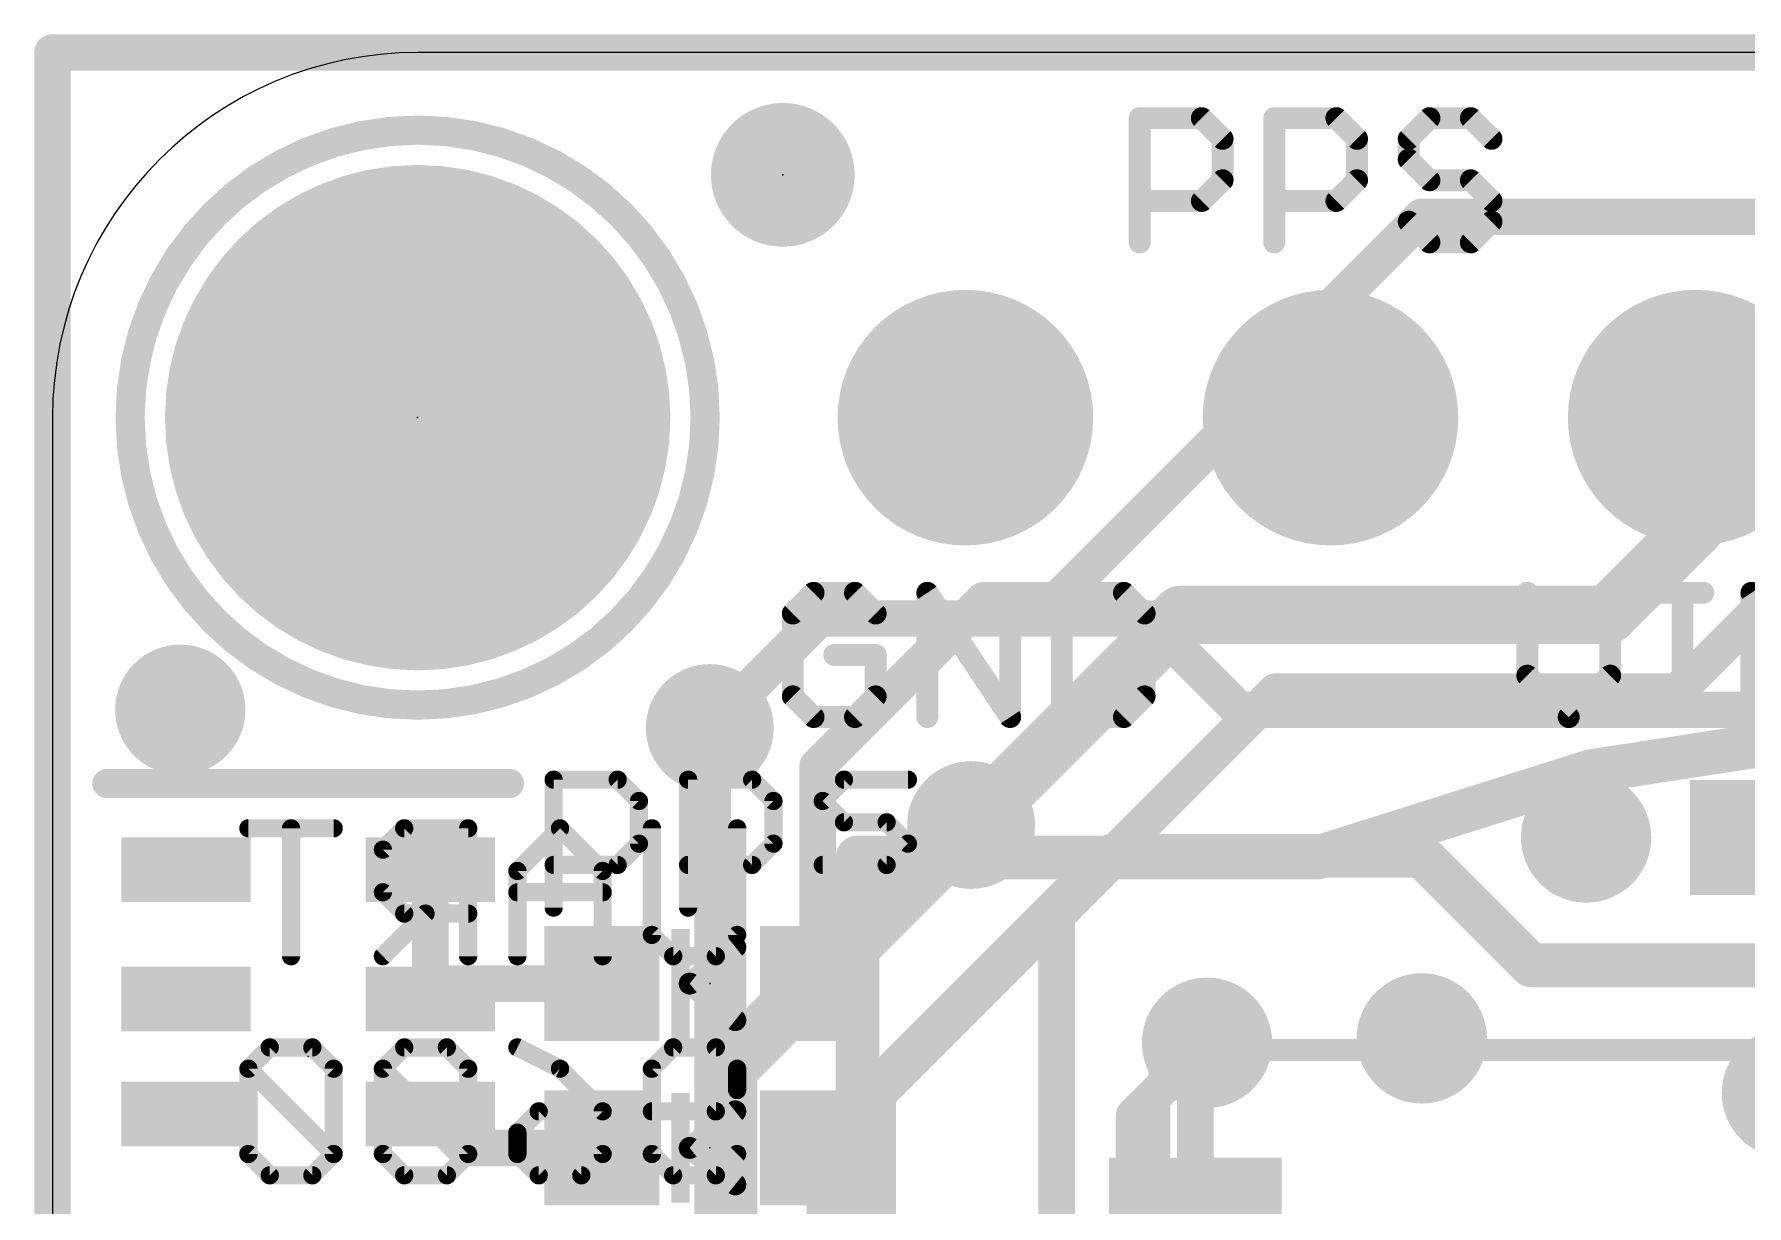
# Model space of a CAD drawing. Extents: x -0.1 to 34.1, y -8.2 to 25.5.
# Drawn here: x -0.13 to 11.79, y 17.38 to 25.53 of the extents above; entities that cross this region are included whole.
import ezdxf

# ---------------------------------------------------------------- set-up
doc = ezdxf.new("R2010")
doc.units = 0
for name, color, linetype in [('1', 12, 'CONTINUOUS'), ('16', 5, 'CONTINUOUS'), ('17', 110, 'CONTINUOUS'), ('18', 110, 'CONTINUOUS'), ('20', 53, 'CONTINUOUS'), ('21', 40, 'CONTINUOUS'), ('22', 6, 'CONTINUOUS'), ('23', 40, 'CONTINUOUS')]:
    doc.layers.add(name, color=color, linetype=linetype)

# ---------------------------------------------------------------- blocks, each defined once
blk = doc.blocks.new('RECT')
blk.add_solid([(-0.5, -0.5), (0.5, -0.5), (-0.5, 0.5), (0.5, 0.5)])
blk = doc.blocks.new('PIE')
at = {"const_width": 0.5}
blk.add_lwpolyline([(0, -0.25, 1), (0, 0.25, 1), (0, -0.25)], format="xyb", dxfattribs=at)
blk = doc.blocks.new('ROUNDP')
at = {"const_width": 0.5}
blk.add_lwpolyline([(0, -0.25, 1), (0, 0.25, 1), (0, -0.25)], format="xyb", dxfattribs=at)
blk = doc.blocks.new('ROUNDV')
at = {"const_width": 0.5}
blk.add_lwpolyline([(0, -0.25, 1), (0, 0.25, 1), (0, -0.25)], format="xyb", dxfattribs=at)

msp = doc.modelspace()

# ---------------------------------------------------------------- linework, layer by layer
at = {"layer": '1'}
for points, const_width in [([(0, 25.4), (25.4, 25.4)], 0.254), ([(0, 0), (0, 25.4)], 0.254), ([(11.43, 22.86), (11.43, 22.098)], 0.4064), ([(8.255, 22.86), (6.985, 21.59)], 0.254), ([(8.89, 22.86), (8.255, 22.86)], 0.254), ([(11.303, 20.955), (12.7, 22.352)], 0.254), ([(11.43, 22.098), (10.8204, 21.4884)], 0.4064), ([(6.477, 21.59), (5.322, 20.435)], 0.254), ([(7.852, 21.4884), (6.3898, 20.0262)], 0.4064), ([(6.985, 21.59), (6.477, 21.59)], 0.254), ([(10.8204, 21.4884), (7.852, 21.4884)], 0.4064), ([(6.985, 19.431), (8.509, 20.955)], 0.254), ([(8.509, 20.955), (11.303, 20.955)], 0.254), ([(4.5918, 20.6812), (4.572, 20.701)], 0.254), ([(4.5918, 17.1648), (4.5918, 20.6812)], 0.254), ([(5.322, 20.435), (5.322, 18.923)], 0.254), ([(2.628, 18.815), (2.628, 19.715)], 0.254), ([(6.985, 14.732), (6.985, 19.431)], 0.254), ([(2.628, 18.815), (2.736, 18.923)], 0.254), ([(2.736, 18.923), (3.822, 18.923)], 0.254), ([(8.0312, 18.5118), (7.95, 18.4306)], 0.254), ([(7.95, 17.312), (7.95, 18.4306)], 0.254), ([(2.863, 17.78), (2.628, 18.015)], 0.254), ([(5.3975, 17.8555), (5.322, 17.78)], 0.3048), ([(5.3975, 16.4465), (5.3975, 17.8555)], 0.3048), ([(3.822, 17.78), (2.863, 17.78)], 0.254)]:
    msp.add_lwpolyline(points, dxfattribs=dict(at, const_width=const_width))
for points, const_width in [([(0, 25.4635, 1), (0, 25.3365)], 0.127), ([(0.0635, 25.4, 1), (-0.0635, 25.4)], 0.127), ([(11.5316, 22.86, 1), (11.3284, 22.86)], 0.2032), ([(8.255, 22.9235, 1), (8.255, 22.7965)], 0.127), ([(8.2999, 22.8151, 1), (8.2101, 22.9049)], 0.127), ([(8.89, 22.7965, 1), (8.89, 22.9235)], 0.127), ([(11.5018, 22.0262, 1), (11.3582, 22.1698)], 0.2032), ([(11.3284, 22.098, 1), (11.5316, 22.098)], 0.2032), ([(6.477, 21.6535, 1), (6.477, 21.5265)], 0.127), ([(6.5219, 21.5451, 1), (6.4321, 21.6349)], 0.127), ([(6.9401, 21.6349, 1), (7.0299, 21.5451)], 0.127), ([(6.985, 21.5265, 1), (6.985, 21.6535)], 0.127), ([(7.852, 21.59, 1), (7.852, 21.3868)], 0.2032), ([(7.9238, 21.4166, 1), (7.7802, 21.5602)], 0.2032), ([(10.8204, 21.3868, 1), (10.8204, 21.59)], 0.2032), ([(10.7486, 21.5602, 1), (10.8922, 21.4166)], 0.2032), ([(8.509, 21.0185, 1), (8.509, 20.8915)], 0.127), ([(8.5539, 20.9101, 1), (8.4641, 20.9999)], 0.127), ([(11.2581, 20.9999, 1), (11.3479, 20.9101)], 0.127), ([(11.303, 20.8915, 1), (11.303, 21.0185)], 0.127), ([(4.6169, 20.7459, 1), (4.5271, 20.6561)], 0.127), ([(4.6553, 20.6812, 1), (4.5283, 20.6812)], 0.127), ([(4.5469, 20.6363, 1), (4.6367, 20.7261)], 0.127), ([(5.3855, 20.435, 1), (5.2585, 20.435)], 0.127), ([(5.2771, 20.4799, 1), (5.3669, 20.3901)], 0.127), ([(6.318, 20.098, 1), (6.4616, 19.9544)], 0.2032), ([(2.6915, 19.715, 1), (2.5645, 19.715)], 0.127), ([(7.0485, 19.431, 1), (6.9215, 19.431)], 0.127), ([(6.9401, 19.4759, 1), (7.0299, 19.3861)], 0.127), ([(2.736, 18.9865, 1), (2.736, 18.8595)], 0.127), ([(2.7809, 18.8781, 1), (2.6911, 18.9679)], 0.127), ([(3.822, 18.8595, 1), (3.822, 18.9865)], 0.127), ([(5.2585, 18.923, 1), (5.3855, 18.923)], 0.127), ([(2.5831, 18.8599, 1), (2.6729, 18.7701)], 0.127), ([(2.5645, 18.815, 1), (2.6915, 18.815)], 0.127), ([(8.0761, 18.4669, 1), (7.9863, 18.5567)], 0.127), ([(8.0135, 18.4306, 1), (7.8865, 18.4306)], 0.127), ([(7.9051, 18.4755, 1), (7.9949, 18.3857)], 0.127), ([(2.6729, 18.0599, 1), (2.5831, 17.9701)], 0.127), ([(5.4737, 17.8555, 1), (5.3213, 17.8555)], 0.1524), ([(5.4514, 17.8016, 1), (5.3436, 17.9094)], 0.1524), ([(2.863, 17.8435, 1), (2.863, 17.7165)], 0.127), ([(2.8181, 17.7351, 1), (2.9079, 17.8249)], 0.127), ([(3.822, 17.7165, 1), (3.822, 17.8435)], 0.127), ([(5.2681, 17.8339, 1), (5.3759, 17.7261)], 0.1524)]:
    msp.add_lwpolyline(points, format="xyb", dxfattribs=dict(at, const_width=const_width))
at = {"layer": '16'}
for points, const_width in [([(0, 25.4), (25.4, 25.4)], 0.254), ([(0, 0), (0, 25.4)], 0.254), ([(8.89, 23.622), (9.525, 24.257)], 0.254), ([(9.525, 24.257), (14.859, 24.257)], 0.254), ([(8.89, 22.86), (8.89, 23.622)], 0.254), ([(4.572, 20.701), (5.334, 21.463)], 0.254), ([(5.334, 21.463), (7.62, 21.463)], 0.254), ([(8.255, 20.828), (7.62, 21.463)], 0.254), ([(8.255, 20.828), (13.335, 20.828)], 0.254), ([(6.3898, 20.0262), (4.699, 18.3354)], 0.4064), ([(7.366, 19.812), (5.715, 18.161)], 0.3048), ([(9.525, 19.812), (7.366, 19.812)], 0.3048), ([(10.287, 19.05), (9.525, 19.812)], 0.3048), ([(16.637, 19.05), (10.287, 19.05)], 0.3048), ([(8.0312, 18.5118), (7.5232, 18.0038)], 0.254), ([(4.699, 18.3354), (4.699, 15.875)], 0.4064), ([(5.715, 18.161), (5.715, 16.129)], 0.3048), ([(7.5232, 18.0038), (7.5232, 6.7124)], 0.254)]:
    msp.add_lwpolyline(points, dxfattribs=dict(at, const_width=const_width))
for points, const_width in [([(0, 25.4635, 1), (0, 25.3365)], 0.127), ([(0.0635, 25.4, 1), (-0.0635, 25.4)], 0.127), ([(9.525, 24.3205, 1), (9.525, 24.1935)], 0.127), ([(9.5699, 24.2121, 1), (9.4801, 24.3019)], 0.127), ([(8.9535, 23.622, 1), (8.8265, 23.622)], 0.127), ([(8.8451, 23.6669, 1), (8.9349, 23.5771)], 0.127), ([(8.8265, 22.86, 1), (8.9535, 22.86)], 0.127), ([(5.334, 21.5265, 1), (5.334, 21.3995)], 0.127), ([(5.3789, 21.4181, 1), (5.2891, 21.5079)], 0.127), ([(7.6649, 21.5079, 1), (7.5751, 21.4181)], 0.127), ([(7.62, 21.3995, 1), (7.62, 21.5265)], 0.127), ([(8.255, 20.8915, 1), (8.255, 20.7645)], 0.127), ([(8.2101, 20.7831, 1), (8.2999, 20.8729)], 0.127), ([(4.5271, 20.7459, 1), (4.6169, 20.6561)], 0.127), ([(6.4616, 19.9544, 1), (6.318, 20.098)], 0.2032), ([(7.366, 19.8882, 1), (7.366, 19.7358)], 0.1524), ([(7.4199, 19.7581, 1), (7.3121, 19.8659)], 0.1524), ([(9.5789, 19.8659, 1), (9.4711, 19.7581)], 0.1524), ([(9.525, 19.7358, 1), (9.525, 19.8882)], 0.1524), ([(10.287, 19.1262, 1), (10.287, 18.9738)], 0.1524), ([(10.2331, 18.9961, 1), (10.3409, 19.1039)], 0.1524), ([(8.0761, 18.4669, 1), (7.9863, 18.5567)], 0.127), ([(4.8006, 18.3354, 1), (4.5974, 18.3354)], 0.2032), ([(4.6272, 18.4072, 1), (4.7708, 18.2636)], 0.2032), ([(5.7912, 18.161, 1), (5.6388, 18.161)], 0.1524), ([(5.6611, 18.2149, 1), (5.7689, 18.1071)], 0.1524), ([(7.5867, 18.0038, 1), (7.4597, 18.0038)], 0.127), ([(7.4783, 18.0487, 1), (7.5681, 17.9589)], 0.127)]:
    msp.add_lwpolyline(points, format="xyb", dxfattribs=dict(at, const_width=const_width))
at = {"layer": '20'}
for p, q in [((22.86, 25.4), (2.54, 25.4)), ((0, 22.86), (0, 2.54))]:
    msp.add_line(p, q, dxfattribs=at)
msp.add_arc((2.54, 22.86), 2.54, 90, 180, dxfattribs=at)
at = {"layer": '21'}
for points, const_width in [([(7.5629, 24.0792), (7.5629, 24.9435)], 0.1524), ([(7.5629, 24.9435), (7.9951, 24.9435)], 0.1524), ([(7.9951, 24.9435), (8.1391, 24.7995)], 0.1524), ([(8.4984, 24.0792), (8.4984, 24.9435)], 0.1524), ([(8.4984, 24.9435), (8.9306, 24.9435)], 0.1524), ([(8.9306, 24.9435), (9.0747, 24.7995)], 0.1524), ([(9.578, 24.9435), (9.434, 24.7995)], 0.1524), ([(9.8661, 24.9435), (9.578, 24.9435)], 0.1524), ([(10.0102, 24.7995), (9.8661, 24.9435)], 0.1524), ([(8.1391, 24.7995), (8.1391, 24.5114)], 0.1524), ([(9.0747, 24.7995), (9.0747, 24.5114)], 0.1524), ([(9.434, 24.7995), (9.434, 24.6554)], 0.1524), ([(9.434, 24.6554), (9.578, 24.5114)], 0.1524), ([(8.1391, 24.5114), (7.9951, 24.3673)], 0.1524), ([(9.0747, 24.5114), (8.9306, 24.3673)], 0.1524), ([(9.578, 24.5114), (9.8661, 24.5114)], 0.1524), ([(9.8661, 24.5114), (10.0102, 24.3673)], 0.1524), ([(7.9951, 24.3673), (7.5629, 24.3673)], 0.1524), ([(8.9306, 24.3673), (8.4984, 24.3673)], 0.1524), ([(10.0102, 24.3673), (10.0102, 24.2233)], 0.1524), ([(9.578, 24.0792), (9.434, 24.2233)], 0.1524), ([(10.0102, 24.2233), (9.8661, 24.0792)], 0.1524), ([(9.8661, 24.0792), (9.578, 24.0792)], 0.1524), ([(5.294, 21.6415), (5.1499, 21.4975)], 0.1524), ([(5.5821, 21.6415), (5.294, 21.6415)], 0.1524), ([(5.7261, 21.4975), (5.5821, 21.6415)], 0.1524), ([(6.0854, 20.7772), (6.0854, 21.6415)], 0.1524), ([(6.0854, 21.6415), (6.6617, 20.7772)], 0.1524), ([(6.6617, 20.7772), (6.6617, 21.6415)], 0.1524), ([(7.021, 21.6415), (7.021, 20.7772)], 0.1524), ([(7.4531, 21.6415), (7.021, 21.6415)], 0.1524), ([(7.5972, 21.4975), (7.4531, 21.6415)], 0.1524), ([(10.2588, 21.6415), (10.2588, 21.0653)], 0.1524), ([(10.8351, 21.0653), (10.8351, 21.6415)], 0.1524), ([(11.1944, 21.6415), (11.4825, 21.6415)], 0.1524), ([(11.3384, 20.7772), (11.3384, 21.6415)], 0.1524), ([(11.818, 20.7772), (11.818, 21.6415)], 0.1524), ([(11.818, 21.6415), (12.3943, 20.7772)], 0.1524), ([(5.1499, 21.4975), (5.1499, 20.9213)], 0.1524), ([(7.5972, 20.9213), (7.5972, 21.4975)], 0.1524), ([(5.7261, 21.2094), (5.438, 21.2094)], 0.1524), ([(5.7261, 20.9213), (5.7261, 21.2094)], 0.1524), ([(10.2588, 21.0653), (10.547, 20.7772)], 0.1524), ([(10.547, 20.7772), (10.8351, 21.0653)], 0.1524), ([(5.1499, 20.9213), (5.294, 20.7772)], 0.1524), ([(5.5821, 20.7772), (5.7261, 20.9213)], 0.1524), ([(7.4531, 20.7772), (7.5972, 20.9213)], 0.1524), ([(5.294, 20.7772), (5.5821, 20.7772)], 0.1524), ([(7.021, 20.7772), (7.4531, 20.7772)], 0.1524), ([(11.1944, 20.7772), (11.4825, 20.7772)], 0.1524), ([(0.378, 20.315), (3.178, 20.315)], 0.2032), ([(3.4862, 19.4519), (3.4862, 20.3417)], 0.127), ([(3.4862, 20.3417), (3.9311, 20.3417)], 0.127), ([(3.9311, 20.3417), (4.0794, 20.1934)], 0.127), ([(4.4217, 19.4519), (4.4217, 20.3417)], 0.127), ([(4.4217, 20.3417), (4.8666, 20.3417)], 0.127), ([(4.8666, 20.3417), (5.0149, 20.1934)], 0.127), ([(5.3573, 20.1934), (5.5056, 20.3417)], 0.127), ([(5.5056, 20.3417), (5.9504, 20.3417)], 0.127), ([(4.0794, 20.1934), (4.0794, 19.8968)], 0.127), ([(5.0149, 20.1934), (5.0149, 19.8968)], 0.127), ([(5.5056, 20.0451), (5.3573, 20.1934)], 0.127), ([(5.8021, 20.0451), (5.5056, 20.0451)], 0.127), ([(5.9504, 19.8968), (5.8021, 20.0451)], 0.127), ([(4.0794, 19.8968), (3.9311, 19.7485)], 0.127), ([(5.0149, 19.8968), (4.8666, 19.7485)], 0.127), ([(5.8021, 19.7485), (5.9504, 19.8968)], 0.127), ([(3.9311, 19.7485), (3.4862, 19.7485)], 0.127), ([(4.8666, 19.7485), (4.4217, 19.7485)], 0.127), ([(5.3573, 19.7485), (5.8021, 19.7485)], 0.127), ([(4.7498, 19.177), (4.4323, 18.923)], 0.1524), ([(4.7498, 18.669), (4.7498, 19.177)], 0.1524), ([(4.5911, 19.05), (4.7498, 19.05)], 0.1524), ([(4.4323, 18.923), (4.7498, 18.669)], 0.1524), ([(4.4641, 18.8976), (4.7498, 18.8976)], 0.1524), ([(4.6546, 18.7452), (4.7498, 18.7452)], 0.1524), ([(7.7, 8.462), (7.7, 18.462)], 0.1524), ([(7.7, 18.462), (17.7, 18.462)], 0.1524), ([(4.7498, 18.034), (4.4323, 17.78)], 0.1524), ([(4.7498, 17.526), (4.7498, 18.034)], 0.1524), ([(4.6863, 17.9832), (4.7498, 17.9832)], 0.1524), ([(4.4958, 17.8308), (4.7498, 17.8308)], 0.1524), ([(4.4323, 17.78), (4.7498, 17.526)], 0.1524), ([(4.5593, 17.6784), (4.7498, 17.6784)], 0.1524)]:
    msp.add_lwpolyline(points, dxfattribs=dict(at, const_width=const_width))
for points, const_width in [([(7.601, 24.9435, 1), (7.5248, 24.9435)], 0.0762), ([(7.5629, 24.9816, 1), (7.5629, 24.9054)], 0.0762), ([(8.022, 24.9705, 1), (7.9681, 24.9166)], 0.0762), ([(7.9951, 24.9054, 1), (7.9951, 24.9816)], 0.0762), ([(8.5365, 24.9435, 1), (8.4603, 24.9435)], 0.0762), ([(8.4984, 24.9816, 1), (8.4984, 24.9054)], 0.0762), ([(8.9576, 24.9705, 1), (8.9037, 24.9166)], 0.0762), ([(8.9306, 24.9054, 1), (8.9306, 24.9816)], 0.0762), ([(9.578, 24.9816, 1), (9.578, 24.9054)], 0.0762), ([(9.605, 24.9166, 1), (9.5511, 24.9705)], 0.0762), ([(9.8931, 24.9705, 1), (9.8392, 24.9166)], 0.0762), ([(9.8661, 24.9054, 1), (9.8661, 24.9816)], 0.0762), ([(2.54, 20.86, 1), (2.54, 24.86, 1), (2.54, 20.86)], 0.2032), ([(8.1772, 24.7995, 1), (8.101, 24.7995)], 0.0762), ([(8.1122, 24.7725, 1), (8.1661, 24.8264)], 0.0762), ([(9.1128, 24.7995, 1), (9.0366, 24.7995)], 0.0762), ([(9.0477, 24.7725, 1), (9.1016, 24.8264)], 0.0762), ([(9.407, 24.8264, 1), (9.4609, 24.7725)], 0.0762), ([(9.4721, 24.7995, 1), (9.3959, 24.7995)], 0.0762), ([(9.9832, 24.7725, 1), (10.0371, 24.8264)], 0.0762), ([(9.4609, 24.6824, 1), (9.407, 24.6285)], 0.0762), ([(9.3959, 24.6554, 1), (9.4721, 24.6554)], 0.0762), ([(8.101, 24.5114, 1), (8.1772, 24.5114)], 0.0762), ([(8.1661, 24.4844, 1), (8.1122, 24.5383)], 0.0762), ([(9.0366, 24.5114, 1), (9.1128, 24.5114)], 0.0762), ([(9.1016, 24.4844, 1), (9.0477, 24.5383)], 0.0762), ([(9.578, 24.5495, 1), (9.578, 24.4733)], 0.0762), ([(9.5511, 24.4844, 1), (9.605, 24.5383)], 0.0762), ([(9.8931, 24.5383, 1), (9.8392, 24.4844)], 0.0762), ([(9.8661, 24.4733, 1), (9.8661, 24.5495)], 0.0762), ([(7.5629, 24.4054, 1), (7.5629, 24.3292)], 0.0762), ([(7.9681, 24.3943, 1), (8.022, 24.3404)], 0.0762), ([(7.9951, 24.3292, 1), (7.9951, 24.4054)], 0.0762), ([(8.4984, 24.4054, 1), (8.4984, 24.3292)], 0.0762), ([(8.9037, 24.3943, 1), (8.9576, 24.3404)], 0.0762), ([(8.9306, 24.3292, 1), (8.9306, 24.4054)], 0.0762), ([(10.0483, 24.3673, 1), (9.9721, 24.3673)], 0.0762), ([(9.9832, 24.3404, 1), (10.0371, 24.3943)], 0.0762), ([(9.4609, 24.2502, 1), (9.407, 24.1963)], 0.0762), ([(9.9721, 24.2233, 1), (10.0483, 24.2233)], 0.0762), ([(10.0371, 24.1963, 1), (9.9832, 24.2502)], 0.0762), ([(7.5248, 24.0792, 1), (7.601, 24.0792)], 0.0762), ([(8.4603, 24.0792, 1), (8.5365, 24.0792)], 0.0762), ([(9.578, 24.1173, 1), (9.578, 24.0411)], 0.0762), ([(9.5511, 24.0523, 1), (9.605, 24.1061)], 0.0762), ([(9.8392, 24.1061, 1), (9.8931, 24.0523)], 0.0762), ([(9.8661, 24.0411, 1), (9.8661, 24.1173)], 0.0762), ([(5.294, 21.6796, 1), (5.294, 21.6034)], 0.0762), ([(5.3209, 21.6146, 1), (5.267, 21.6685)], 0.0762), ([(5.609, 21.6685, 1), (5.5551, 21.6146)], 0.0762), ([(5.5821, 21.6034, 1), (5.5821, 21.6796)], 0.0762), ([(6.1171, 21.6627, 1), (6.0537, 21.6204)], 0.0762), ([(6.1235, 21.6415, 1), (6.0473, 21.6415)], 0.0762), ([(6.6998, 21.6415, 1), (6.6236, 21.6415)], 0.0762), ([(7.0591, 21.6415, 1), (6.9829, 21.6415)], 0.0762), ([(7.021, 21.6796, 1), (7.021, 21.6034)], 0.0762), ([(7.4801, 21.6685, 1), (7.4262, 21.6146)], 0.0762), ([(7.4531, 21.6034, 1), (7.4531, 21.6796)], 0.0762), ([(10.2969, 21.6415, 1), (10.2207, 21.6415)], 0.0762), ([(10.8732, 21.6415, 1), (10.797, 21.6415)], 0.0762), ([(11.1944, 21.6796, 1), (11.1944, 21.6034)], 0.0762), ([(11.3765, 21.6415, 1), (11.3003, 21.6415)], 0.0762), ([(11.4825, 21.6034, 1), (11.4825, 21.6796)], 0.0762), ([(11.8497, 21.6627, 1), (11.7863, 21.6204)], 0.0762), ([(11.8561, 21.6415, 1), (11.7799, 21.6415)], 0.0762), ([(5.188, 21.4975, 1), (5.1118, 21.4975)], 0.0762), ([(5.123, 21.5244, 1), (5.1769, 21.4705)], 0.0762), ([(5.6992, 21.4705, 1), (5.7531, 21.5244)], 0.0762), ([(7.6353, 21.4975, 1), (7.5591, 21.4975)], 0.0762), ([(7.5702, 21.4705, 1), (7.6241, 21.5244)], 0.0762), ([(5.438, 21.2475, 1), (5.438, 21.1713)], 0.0762), ([(5.7642, 21.2094, 1), (5.688, 21.2094)], 0.0762), ([(5.7261, 21.1713, 1), (5.7261, 21.2475)], 0.0762), ([(10.2858, 21.0923, 1), (10.2319, 21.0384)], 0.0762), ([(10.2207, 21.0653, 1), (10.2969, 21.0653)], 0.0762), ([(10.797, 21.0653, 1), (10.8732, 21.0653)], 0.0762), ([(10.862, 21.0384, 1), (10.8081, 21.0923)], 0.0762), ([(5.1769, 20.9482, 1), (5.123, 20.8943)], 0.0762), ([(5.7531, 20.8943, 1), (5.6992, 20.9482)], 0.0762), ([(7.6241, 20.8943, 1), (7.5702, 20.9482)], 0.0762), ([(5.1118, 20.9213, 1), (5.188, 20.9213)], 0.0762), ([(5.294, 20.8153, 1), (5.294, 20.7391)], 0.0762), ([(5.5821, 20.7391, 1), (5.5821, 20.8153)], 0.0762), ([(5.688, 20.9213, 1), (5.7642, 20.9213)], 0.0762), ([(7.021, 20.8153, 1), (7.021, 20.7391)], 0.0762), ([(7.4531, 20.7391, 1), (7.4531, 20.8153)], 0.0762), ([(7.5591, 20.9213, 1), (7.6353, 20.9213)], 0.0762), ([(11.1944, 20.8153, 1), (11.1944, 20.7391)], 0.0762), ([(11.4825, 20.7391, 1), (11.4825, 20.8153)], 0.0762), ([(5.267, 20.7503, 1), (5.3209, 20.8041)], 0.0762), ([(5.5551, 20.8041, 1), (5.609, 20.7503)], 0.0762), ([(6.0473, 20.7772, 1), (6.1235, 20.7772)], 0.0762), ([(6.6236, 20.7772, 1), (6.6998, 20.7772)], 0.0762), ([(6.63, 20.7561, 1), (6.6934, 20.7983)], 0.0762), ([(6.9829, 20.7772, 1), (7.0591, 20.7772)], 0.0762), ([(7.4262, 20.8041, 1), (7.4801, 20.7503)], 0.0762), ([(10.52, 20.8041, 1), (10.5739, 20.7503)], 0.0762), ([(10.52, 20.7503, 1), (10.5739, 20.8041)], 0.0762), ([(11.3003, 20.7772, 1), (11.3765, 20.7772)], 0.0762), ([(11.7799, 20.7772, 1), (11.8561, 20.7772)], 0.0762), ([(0.378, 20.3658, 1), (0.378, 20.2642)], 0.1016), ([(3.178, 20.2642, 1), (3.178, 20.3658)], 0.1016), ([(3.4862, 20.3734, 1), (3.4862, 20.3099)], 0.0635), ([(3.518, 20.3417, 1), (3.4545, 20.3417)], 0.0635), ([(3.9536, 20.3641, 1), (3.9086, 20.3192)], 0.0635), ([(3.9311, 20.3099, 1), (3.9311, 20.3734)], 0.0635), ([(4.4535, 20.3417, 1), (4.39, 20.3417)], 0.0635), ([(4.4217, 20.3734, 1), (4.4217, 20.3099)], 0.0635), ([(4.8891, 20.3641, 1), (4.8442, 20.3192)], 0.0635), ([(4.8666, 20.3099, 1), (4.8666, 20.3734)], 0.0635), ([(5.5056, 20.3734, 1), (5.5056, 20.3099)], 0.0635), ([(5.528, 20.3192, 1), (5.4831, 20.3641)], 0.0635), ([(5.9504, 20.3099, 1), (5.9504, 20.3734)], 0.0635), ([(4.1111, 20.1934, 1), (4.0476, 20.1934)], 0.0635), ([(5.0467, 20.1934, 1), (4.9832, 20.1934)], 0.0635), ([(5.3797, 20.2158, 1), (5.3348, 20.1709)], 0.0635), ([(4.0569, 20.1709, 1), (4.1018, 20.2158)], 0.0635), ([(4.9925, 20.1709, 1), (5.0374, 20.2158)], 0.0635), ([(5.3348, 20.2158, 1), (5.3797, 20.1709)], 0.0635), ([(5.5056, 20.0768, 1), (5.5056, 20.0133)], 0.0635), ([(5.4831, 20.0226, 1), (5.528, 20.0675)], 0.0635), ([(5.8246, 20.0675, 1), (5.7797, 20.0226)], 0.0635), ([(5.8021, 20.0133, 1), (5.8021, 20.0768)], 0.0635), ([(4.0476, 19.8968, 1), (4.1111, 19.8968)], 0.0635), ([(4.1018, 19.8743, 1), (4.0569, 19.9192)], 0.0635), ([(4.9832, 19.8968, 1), (5.0467, 19.8968)], 0.0635), ([(5.0374, 19.8743, 1), (4.9925, 19.9192)], 0.0635), ([(5.9729, 19.8743, 1), (5.928, 19.9192)], 0.0635), ([(5.928, 19.8743, 1), (5.9729, 19.9192)], 0.0635), ([(3.4862, 19.7802, 1), (3.4862, 19.7168)], 0.0635), ([(3.9086, 19.771, 1), (3.9536, 19.726)], 0.0635), ([(3.9311, 19.7168, 1), (3.9311, 19.7802)], 0.0635), ([(4.4217, 19.7802, 1), (4.4217, 19.7168)], 0.0635), ([(4.8442, 19.771, 1), (4.8891, 19.726)], 0.0635), ([(4.8666, 19.7168, 1), (4.8666, 19.7802)], 0.0635), ([(5.3573, 19.7802, 1), (5.3573, 19.7168)], 0.0635), ([(5.7797, 19.771, 1), (5.8246, 19.726)], 0.0635), ([(5.8021, 19.7168, 1), (5.8021, 19.7802)], 0.0635), ([(3.4545, 19.4519, 1), (3.518, 19.4519)], 0.0635), ([(4.39, 19.4519, 1), (4.4535, 19.4519)], 0.0635), ([(4.7879, 19.177, 1), (4.7117, 19.177)], 0.0762), ([(4.7736, 19.1472, 1), (4.726, 19.2068)], 0.0762), ([(4.5911, 19.0881, 1), (4.5911, 19.0119)], 0.0762), ([(4.7498, 19.0119, 1), (4.7498, 19.0881)], 0.0762), ([(4.4561, 18.9528, 1), (4.4085, 18.8932)], 0.0762), ([(4.4085, 18.9528, 1), (4.4561, 18.8932)], 0.0762), ([(4.4641, 18.9357, 1), (4.4641, 18.8595)], 0.0762), ([(4.7498, 18.8595, 1), (4.7498, 18.9357)], 0.0762), ([(4.6546, 18.7833, 1), (4.6546, 18.7071)], 0.0762), ([(4.7117, 18.669, 1), (4.7879, 18.669)], 0.0762), ([(4.726, 18.6392, 1), (4.7736, 18.6988)], 0.0762), ([(4.7498, 18.7071, 1), (4.7498, 18.7833)], 0.0762), ([(7.7381, 18.462, 1), (7.6619, 18.462)], 0.0762), ([(7.7, 18.5001, 1), (7.7, 18.4239)], 0.0762), ([(4.7879, 18.034, 1), (4.7117, 18.034)], 0.0762), ([(4.7736, 18.0042, 1), (4.726, 18.0638)], 0.0762), ([(4.6863, 18.0213, 1), (4.6863, 17.9451)], 0.0762), ([(4.7498, 17.9451, 1), (4.7498, 18.0213)], 0.0762), ([(4.4958, 17.8689, 1), (4.4958, 17.7927)], 0.0762), ([(4.7498, 17.7927, 1), (4.7498, 17.8689)], 0.0762), ([(4.4561, 17.8098, 1), (4.4085, 17.7502)], 0.0762), ([(4.4085, 17.8098, 1), (4.4561, 17.7502)], 0.0762), ([(4.5593, 17.7165, 1), (4.5593, 17.6403)], 0.0762), ([(4.7498, 17.6403, 1), (4.7498, 17.7165)], 0.0762), ([(4.7117, 17.526, 1), (4.7879, 17.526)], 0.0762), ([(4.726, 17.4962, 1), (4.7736, 17.5558)], 0.0762)]:
    msp.add_lwpolyline(points, format="xyb", dxfattribs=dict(at, const_width=const_width))
at = {"layer": '22'}
for points, const_width in [([(12, 20.6), (10.7, 20.4)], 0.3048), ([(10.7, 20.4), (8.8, 19.8)], 0.3048), ([(1.9559, 20.0033), (1.3628, 20.0033)], 0.127), ([(1.6594, 19.1135), (1.6594, 20.0033)], 0.127), ([(2.4466, 20.0033), (2.2983, 19.855)], 0.127), ([(2.8915, 20.0033), (2.4466, 20.0033)], 0.127), ([(2.8915, 19.1135), (2.8915, 20.0033)], 0.127), ([(3.5304, 20.0033), (3.2338, 19.7067)], 0.127), ([(3.827, 19.7067), (3.5304, 20.0033)], 0.127), ([(4.1693, 19.2618), (4.1693, 20.0033)], 0.127), ([(4.7625, 20.0033), (4.7625, 19.2618)], 0.127), ([(2.2983, 19.855), (2.2983, 19.5584)], 0.127), ([(8.75, 19.8), (5.6, 19.8)], 0.3048), ([(5.6, 19.8), (5.6, 16.5)], 0.3048), ([(3.2338, 19.7067), (3.2338, 19.1135)], 0.127), ([(3.827, 19.1135), (3.827, 19.7067)], 0.127), ([(2.2983, 19.5584), (2.4466, 19.4101)], 0.127), ([(3.827, 19.5584), (3.2338, 19.5584)], 0.127), ([(2.5949, 19.4101), (2.2983, 19.1135)], 0.127), ([(2.4466, 19.4101), (2.8915, 19.4101)], 0.127), ([(4.3176, 19.1135), (4.1693, 19.2618)], 0.127), ([(4.7625, 19.2618), (4.6142, 19.1135)], 0.127), ([(4.6142, 19.1135), (4.3176, 19.1135)], 0.127), ([(1.5111, 18.4793), (1.3628, 18.331)], 0.127), ([(1.8077, 18.4793), (1.5111, 18.4793)], 0.127), ([(1.9559, 18.331), (1.8077, 18.4793)], 0.127), ([(2.4466, 18.4793), (2.2983, 18.331)], 0.127), ([(2.7432, 18.4793), (2.4466, 18.4793)], 0.127), ([(2.8915, 18.331), (2.7432, 18.4793)], 0.127), ([(3.2338, 18.4793), (3.5304, 18.331)], 0.127), ([(4.1693, 18.331), (4.3176, 18.4793)], 0.127), ([(4.3176, 18.4793), (4.6142, 18.4793)], 0.127), ([(4.6142, 18.4793), (4.7625, 18.331)], 0.127), ([(1.3628, 18.331), (1.3628, 17.7378)], 0.127), ([(1.9559, 17.7378), (1.3628, 18.331)], 0.127), ([(1.9559, 17.7378), (1.9559, 18.331)], 0.127), ([(2.2983, 18.331), (2.2983, 17.7378)], 0.127), ([(2.8915, 17.7378), (2.2983, 18.331)], 0.127), ([(2.8915, 17.7378), (2.8915, 18.331)], 0.127), ([(3.5304, 18.331), (3.827, 18.0344)], 0.127), ([(4.1693, 17.7378), (4.1693, 18.331)], 0.127), ([(4.7625, 18.331), (4.7625, 18.1827)], 0.127), ([(4.7625, 18.1827), (4.6142, 18.0344)], 0.127), ([(3.2338, 17.8861), (3.3821, 18.0344)], 0.127), ([(3.3821, 18.0344), (3.827, 18.0344)], 0.127), ([(3.827, 18.0344), (3.827, 17.7378)], 0.127), ([(4.6142, 18.0344), (4.1693, 18.0344)], 0.127), ([(3.2338, 17.7378), (3.2338, 17.8861)], 0.127), ([(1.3628, 17.7378), (1.5111, 17.5895)], 0.127), ([(1.8077, 17.5895), (1.9559, 17.7378)], 0.127), ([(2.2983, 17.7378), (2.4466, 17.5895)], 0.127), ([(2.7432, 17.5895), (2.8915, 17.7378)], 0.127), ([(3.3821, 17.5895), (3.2338, 17.7378)], 0.127), ([(3.827, 17.7378), (3.6787, 17.5895)], 0.127), ([(4.3176, 17.5895), (4.1693, 17.7378)], 0.127), ([(4.7625, 17.7378), (4.6142, 17.5895)], 0.127), ([(1.5111, 17.5895), (1.8077, 17.5895)], 0.127), ([(2.4466, 17.5895), (2.7432, 17.5895)], 0.127), ([(3.6787, 17.5895), (3.3821, 17.5895)], 0.127), ([(4.6142, 17.5895), (4.3176, 17.5895)], 0.127)]:
    msp.add_lwpolyline(points, dxfattribs=dict(at, const_width=const_width))
for points, const_width in [([(10.6884, 20.4753, 1), (10.7116, 20.3247)], 0.1524), ([(10.7229, 20.3273, 1), (10.6771, 20.4727)], 0.1524), ([(1.3628, 20.035, 1), (1.3628, 19.9715)], 0.0635), ([(1.6911, 20.0033, 1), (1.6276, 20.0033)], 0.0635), ([(1.9559, 19.9715, 1), (1.9559, 20.035)], 0.0635), ([(2.4466, 20.035, 1), (2.4466, 19.9715)], 0.0635), ([(2.469, 19.9808, 1), (2.4241, 20.0257)], 0.0635), ([(2.9232, 20.0033, 1), (2.8597, 20.0033)], 0.0635), ([(2.8915, 19.9715, 1), (2.8915, 20.035)], 0.0635), ([(3.5528, 20.0257, 1), (3.5079, 19.9808)], 0.0635), ([(3.5528, 19.9808, 1), (3.5079, 20.0257)], 0.0635), ([(4.2011, 20.0033, 1), (4.1376, 20.0033)], 0.0635), ([(4.7942, 20.0033, 1), (4.7308, 20.0033)], 0.0635), ([(2.33, 19.855, 1), (2.2665, 19.855)], 0.0635), ([(2.2758, 19.8774, 1), (2.3207, 19.8325)], 0.0635), ([(5.6, 19.8762, 1), (5.6, 19.7238)], 0.1524), ([(5.6762, 19.8, 1), (5.5238, 19.8)], 0.1524), ([(8.7771, 19.8727, 1), (8.8229, 19.7273)], 0.1524), ([(8.75, 19.7238, 1), (8.75, 19.8762)], 0.1524), ([(3.2656, 19.7067, 1), (3.2021, 19.7067)], 0.0635), ([(3.2114, 19.7291, 1), (3.2563, 19.6842)], 0.0635), ([(3.8587, 19.7067, 1), (3.7952, 19.7067)], 0.0635), ([(3.8045, 19.6842, 1), (3.8494, 19.7291)], 0.0635), ([(2.3207, 19.5808, 1), (2.2758, 19.5359)], 0.0635), ([(2.2665, 19.5584, 1), (2.33, 19.5584)], 0.0635), ([(3.2338, 19.5901, 1), (3.2338, 19.5266)], 0.0635), ([(3.827, 19.5266, 1), (3.827, 19.5901)], 0.0635), ([(2.4466, 19.4418, 1), (2.4466, 19.3783)], 0.0635), ([(2.4241, 19.3876, 1), (2.469, 19.4325)], 0.0635), ([(2.6173, 19.3876, 1), (2.5724, 19.4325)], 0.0635), ([(2.8915, 19.3783, 1), (2.8915, 19.4418)], 0.0635), ([(4.1918, 19.2842, 1), (4.1469, 19.2393)], 0.0635), ([(4.785, 19.2393, 1), (4.74, 19.2842)], 0.0635), ([(4.1376, 19.2618, 1), (4.2011, 19.2618)], 0.0635), ([(4.7308, 19.2618, 1), (4.7942, 19.2618)], 0.0635), ([(1.6276, 19.1135, 1), (1.6911, 19.1135)], 0.0635), ([(2.2758, 19.136, 1), (2.3207, 19.091)], 0.0635), ([(2.8597, 19.1135, 1), (2.9232, 19.1135)], 0.0635), ([(3.2021, 19.1135, 1), (3.2656, 19.1135)], 0.0635), ([(3.7952, 19.1135, 1), (3.8587, 19.1135)], 0.0635), ([(4.3176, 19.1453, 1), (4.3176, 19.0818)], 0.0635), ([(4.2952, 19.091, 1), (4.3401, 19.136)], 0.0635), ([(4.5918, 19.136, 1), (4.6367, 19.091)], 0.0635), ([(4.6142, 19.0818, 1), (4.6142, 19.1453)], 0.0635), ([(1.5111, 18.511, 1), (1.5111, 18.4475)], 0.0635), ([(1.5335, 18.4568, 1), (1.4886, 18.5017)], 0.0635), ([(1.8301, 18.5017, 1), (1.7852, 18.4568)], 0.0635), ([(1.8077, 18.4475, 1), (1.8077, 18.511)], 0.0635), ([(2.4466, 18.511, 1), (2.4466, 18.4475)], 0.0635), ([(2.469, 18.4568, 1), (2.4241, 18.5017)], 0.0635), ([(2.7656, 18.5017, 1), (2.7207, 18.4568)], 0.0635), ([(2.7432, 18.4475, 1), (2.7432, 18.511)], 0.0635), ([(3.248, 18.5077, 1), (3.2196, 18.4509)], 0.0635), ([(4.3176, 18.511, 1), (4.3176, 18.4475)], 0.0635), ([(4.3401, 18.4568, 1), (4.2952, 18.5017)], 0.0635), ([(4.6367, 18.5017, 1), (4.5918, 18.4568)], 0.0635), ([(4.6142, 18.4475, 1), (4.6142, 18.511)], 0.0635), ([(1.3945, 18.331, 1), (1.331, 18.331)], 0.0635), ([(1.3852, 18.3534, 1), (1.3403, 18.3085)], 0.0635), ([(1.3403, 18.3534, 1), (1.3852, 18.3085)], 0.0635), ([(1.9877, 18.331, 1), (1.9242, 18.331)], 0.0635), ([(1.9335, 18.3085, 1), (1.9784, 18.3534)], 0.0635), ([(2.33, 18.331, 1), (2.2665, 18.331)], 0.0635), ([(2.3207, 18.3534, 1), (2.2758, 18.3085)], 0.0635), ([(2.2758, 18.3534, 1), (2.3207, 18.3085)], 0.0635), ([(2.9232, 18.331, 1), (2.8597, 18.331)], 0.0635), ([(2.869, 18.3085, 1), (2.9139, 18.3534)], 0.0635), ([(3.5528, 18.3534, 1), (3.5079, 18.3085)], 0.0635), ([(3.5162, 18.3026, 1), (3.5446, 18.3594)], 0.0635), ([(4.2011, 18.331, 1), (4.1376, 18.331)], 0.0635), ([(4.1469, 18.3534, 1), (4.1918, 18.3085)], 0.0635), ([(4.7942, 18.331, 1), (4.7308, 18.331)], 0.0635), ([(4.74, 18.3085, 1), (4.785, 18.3534)], 0.0635), ([(4.785, 18.1602, 1), (4.74, 18.2051)], 0.0635), ([(4.7308, 18.1827, 1), (4.7942, 18.1827)], 0.0635), ([(3.3821, 18.0661, 1), (3.3821, 18.0026)], 0.0635), ([(3.4046, 18.0119, 1), (3.3597, 18.0568)], 0.0635), ([(3.8587, 18.0344, 1), (3.7952, 18.0344)], 0.0635), ([(3.8045, 18.0119, 1), (3.8494, 18.0568)], 0.0635), ([(3.827, 18.0026, 1), (3.827, 18.0661)], 0.0635), ([(4.1693, 18.0661, 1), (4.1693, 18.0026)], 0.0635), ([(4.5918, 18.0568, 1), (4.6367, 18.0119)], 0.0635), ([(4.6142, 18.0026, 1), (4.6142, 18.0661)], 0.0635), ([(3.2656, 17.8861, 1), (3.2021, 17.8861)], 0.0635), ([(3.2114, 17.9085, 1), (3.2563, 17.8636)], 0.0635), ([(1.3852, 17.7602, 1), (1.3403, 17.7153)], 0.0635), ([(1.331, 17.7378, 1), (1.3945, 17.7378)], 0.0635), ([(1.9242, 17.7378, 1), (1.9877, 17.7378)], 0.0635), ([(1.9335, 17.7153, 1), (1.9784, 17.7602)], 0.0635), ([(1.9784, 17.7153, 1), (1.9335, 17.7602)], 0.0635), ([(2.3207, 17.7602, 1), (2.2758, 17.7153)], 0.0635), ([(2.2665, 17.7378, 1), (2.33, 17.7378)], 0.0635), ([(2.8597, 17.7378, 1), (2.9232, 17.7378)], 0.0635), ([(2.869, 17.7153, 1), (2.9139, 17.7602)], 0.0635), ([(2.9139, 17.7153, 1), (2.869, 17.7602)], 0.0635), ([(3.2563, 17.7602, 1), (3.2114, 17.7153)], 0.0635), ([(3.2021, 17.7378, 1), (3.2656, 17.7378)], 0.0635), ([(3.7952, 17.7378, 1), (3.8587, 17.7378)], 0.0635), ([(3.8494, 17.7153, 1), (3.8045, 17.7602)], 0.0635), ([(4.1376, 17.7378, 1), (4.2011, 17.7378)], 0.0635), ([(4.1918, 17.7602, 1), (4.1469, 17.7153)], 0.0635), ([(4.785, 17.7153, 1), (4.74, 17.7602)], 0.0635), ([(1.5111, 17.6212, 1), (1.5111, 17.5578)], 0.0635), ([(1.4886, 17.567, 1), (1.5335, 17.612)], 0.0635), ([(1.7852, 17.612, 1), (1.8301, 17.567)], 0.0635), ([(1.8077, 17.5578, 1), (1.8077, 17.6212)], 0.0635), ([(2.4466, 17.6212, 1), (2.4466, 17.5578)], 0.0635), ([(2.4241, 17.567, 1), (2.469, 17.612)], 0.0635), ([(2.7207, 17.612, 1), (2.7656, 17.567)], 0.0635), ([(2.7432, 17.5578, 1), (2.7432, 17.6212)], 0.0635), ([(3.3821, 17.6212, 1), (3.3821, 17.5578)], 0.0635), ([(3.3597, 17.567, 1), (3.4046, 17.612)], 0.0635), ([(3.6562, 17.612, 1), (3.7011, 17.567)], 0.0635), ([(3.6787, 17.5578, 1), (3.6787, 17.6212)], 0.0635), ([(4.3176, 17.6212, 1), (4.3176, 17.5578)], 0.0635), ([(4.2952, 17.567, 1), (4.3401, 17.612)], 0.0635), ([(4.5918, 17.612, 1), (4.6367, 17.567)], 0.0635), ([(4.6142, 17.5578, 1), (4.6142, 17.6212)], 0.0635)]:
    msp.add_lwpolyline(points, format="xyb", dxfattribs=dict(at, const_width=const_width))
at = {"layer": '23'}
for p in [(5.08, 24.5491), (2.54, 22.86), (4.572, 18.923), (1.778, 18.415), (4.572, 17.78)]:
    msp.add_point(p, dxfattribs=at)

# ---------------------------------------------------------------- block references
at = {"layer": '1'}
msp.add_blockref('PIE', (5.08, 24.5491), dxfattribs=at)
for p, xscale, yscale, rotation in [((12.065, 19.939), 1.35, 0.8, 180), ((0.928, 19.715), 0.45, 0.9, 270), ((2.628, 19.715), 0.45, 0.9, 270), ((3.822, 18.923), 0.8, 0.8, 90), ((5.322, 18.923), 0.8, 0.8, 90), ((0.928, 18.815), 0.45, 0.9, 270), ((2.628, 18.815), 0.45, 0.9, 270), ((0.928, 18.015), 0.45, 0.9, 270), ((2.628, 18.015), 0.45, 0.9, 270), ((3.822, 17.78), 0.8, 0.8, 90), ((5.322, 17.78), 0.8, 0.8, 90), ((7.95, 17.312), 1.2, 0.8, 180)]:
    msp.add_blockref('RECT', p, dxfattribs=dict(at, xscale=xscale, yscale=yscale, rotation=rotation))
at = {"layer": '17', "xscale": 3.516, "yscale": 3.516}
msp.add_blockref('ROUNDP', (2.54, 22.86), dxfattribs=at)
msp.add_blockref('ROUNDP', (2.54, 22.86), dxfattribs=at)
at = {"layer": '17', "xscale": 1.778, "yscale": 1.778, "rotation": 90}
for p in [(6.35, 22.86), (6.35, 22.86), (8.89, 22.86), (8.89, 22.86), (11.43, 22.86), (11.43, 22.86)]:
    msp.add_blockref('ROUNDP', p, dxfattribs=at)
at = {"layer": '18'}
for p, xscale, yscale in [((0.889, 20.828), 0.9064, 0.9064), ((0.889, 20.828), 0.9064, 0.9064), ((4.572, 20.701), 0.889, 0.889), ((4.572, 20.701), 0.889, 0.889), ((6.3898, 20.0262), 0.889, 0.889), ((6.3898, 20.0262), 0.889, 0.889), ((10.668, 19.939), 0.9064, 0.9064), ((10.668, 19.939), 0.9064, 0.9064), ((8.0312, 18.5118), 0.9064, 0.9064), ((8.0312, 18.5118), 0.9064, 0.9064), ((9.525, 18.542), 0.9064, 0.9064), ((9.525, 18.542), 0.9064, 0.9064), ((12.065, 18.161), 0.9064, 0.9064), ((12.065, 18.161), 0.9064, 0.9064)]:
    msp.add_blockref('ROUNDV', p, dxfattribs=dict(at, xscale=xscale, yscale=yscale))
at = {"layer": '21', "xscale": 0.762, "yscale": 0.127, "rotation": 90}
for p in [(4.3688, 18.923), (4.3688, 17.78)]:
    msp.add_blockref('RECT', p, dxfattribs=at)

doc.saveas('drawing.dxf')
